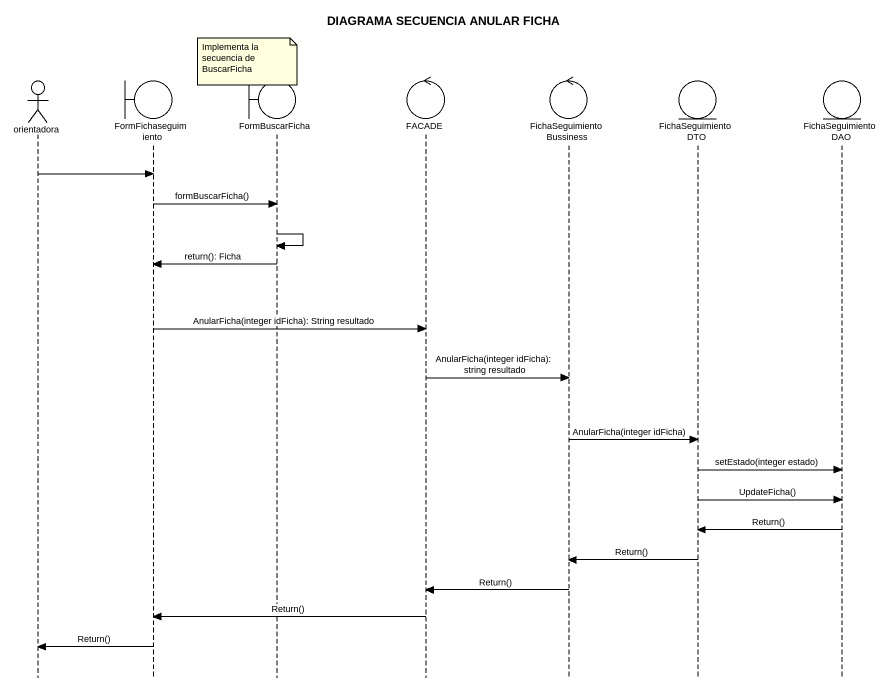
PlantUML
@startuml
title DIAGRAMA SECUENCIA ANULAR FICHA
hide footbox
actor orientadora
boundary FormFichaseguimiento
boundary FormBuscarFicha
control FACADE
control FichaSeguimientoBussiness
entity FichaSeguimientoDTO
entity FichaSeguimientoDAO

note over FormBuscarFicha : Implementa la secuencia de BuscarFicha
orientadora -> FormFichaseguimiento
FormFichaseguimiento -> FormBuscarFicha : formBuscarFicha()
FormBuscarFicha -> FormBuscarFicha
FormBuscarFicha -> FormFichaseguimiento : return(): Ficha
FormFichaseguimiento -> FACADE : AnularFicha(integer idFicha): String resultado
FACADE -> FichaSeguimientoBussiness : AnularFicha(integer idFicha): string resultado
FichaSeguimientoBussiness -> FichaSeguimientoDTO : AnularFicha(integer idFicha)
FichaSeguimientoDTO -> FichaSeguimientoDAO : setEstado(integer estado)
FichaSeguimientoDTO -> FichaSeguimientoDAO : UpdateFicha()
FichaSeguimientoDAO -> FichaSeguimientoDTO : Return()
FichaSeguimientoDTO -> FichaSeguimientoBussiness : Return()
FichaSeguimientoBussiness -> FACADE : Return()
FACADE -> FormFichaseguimiento : Return()
FormFichaseguimiento -> orientadora : Return()
@enduml
